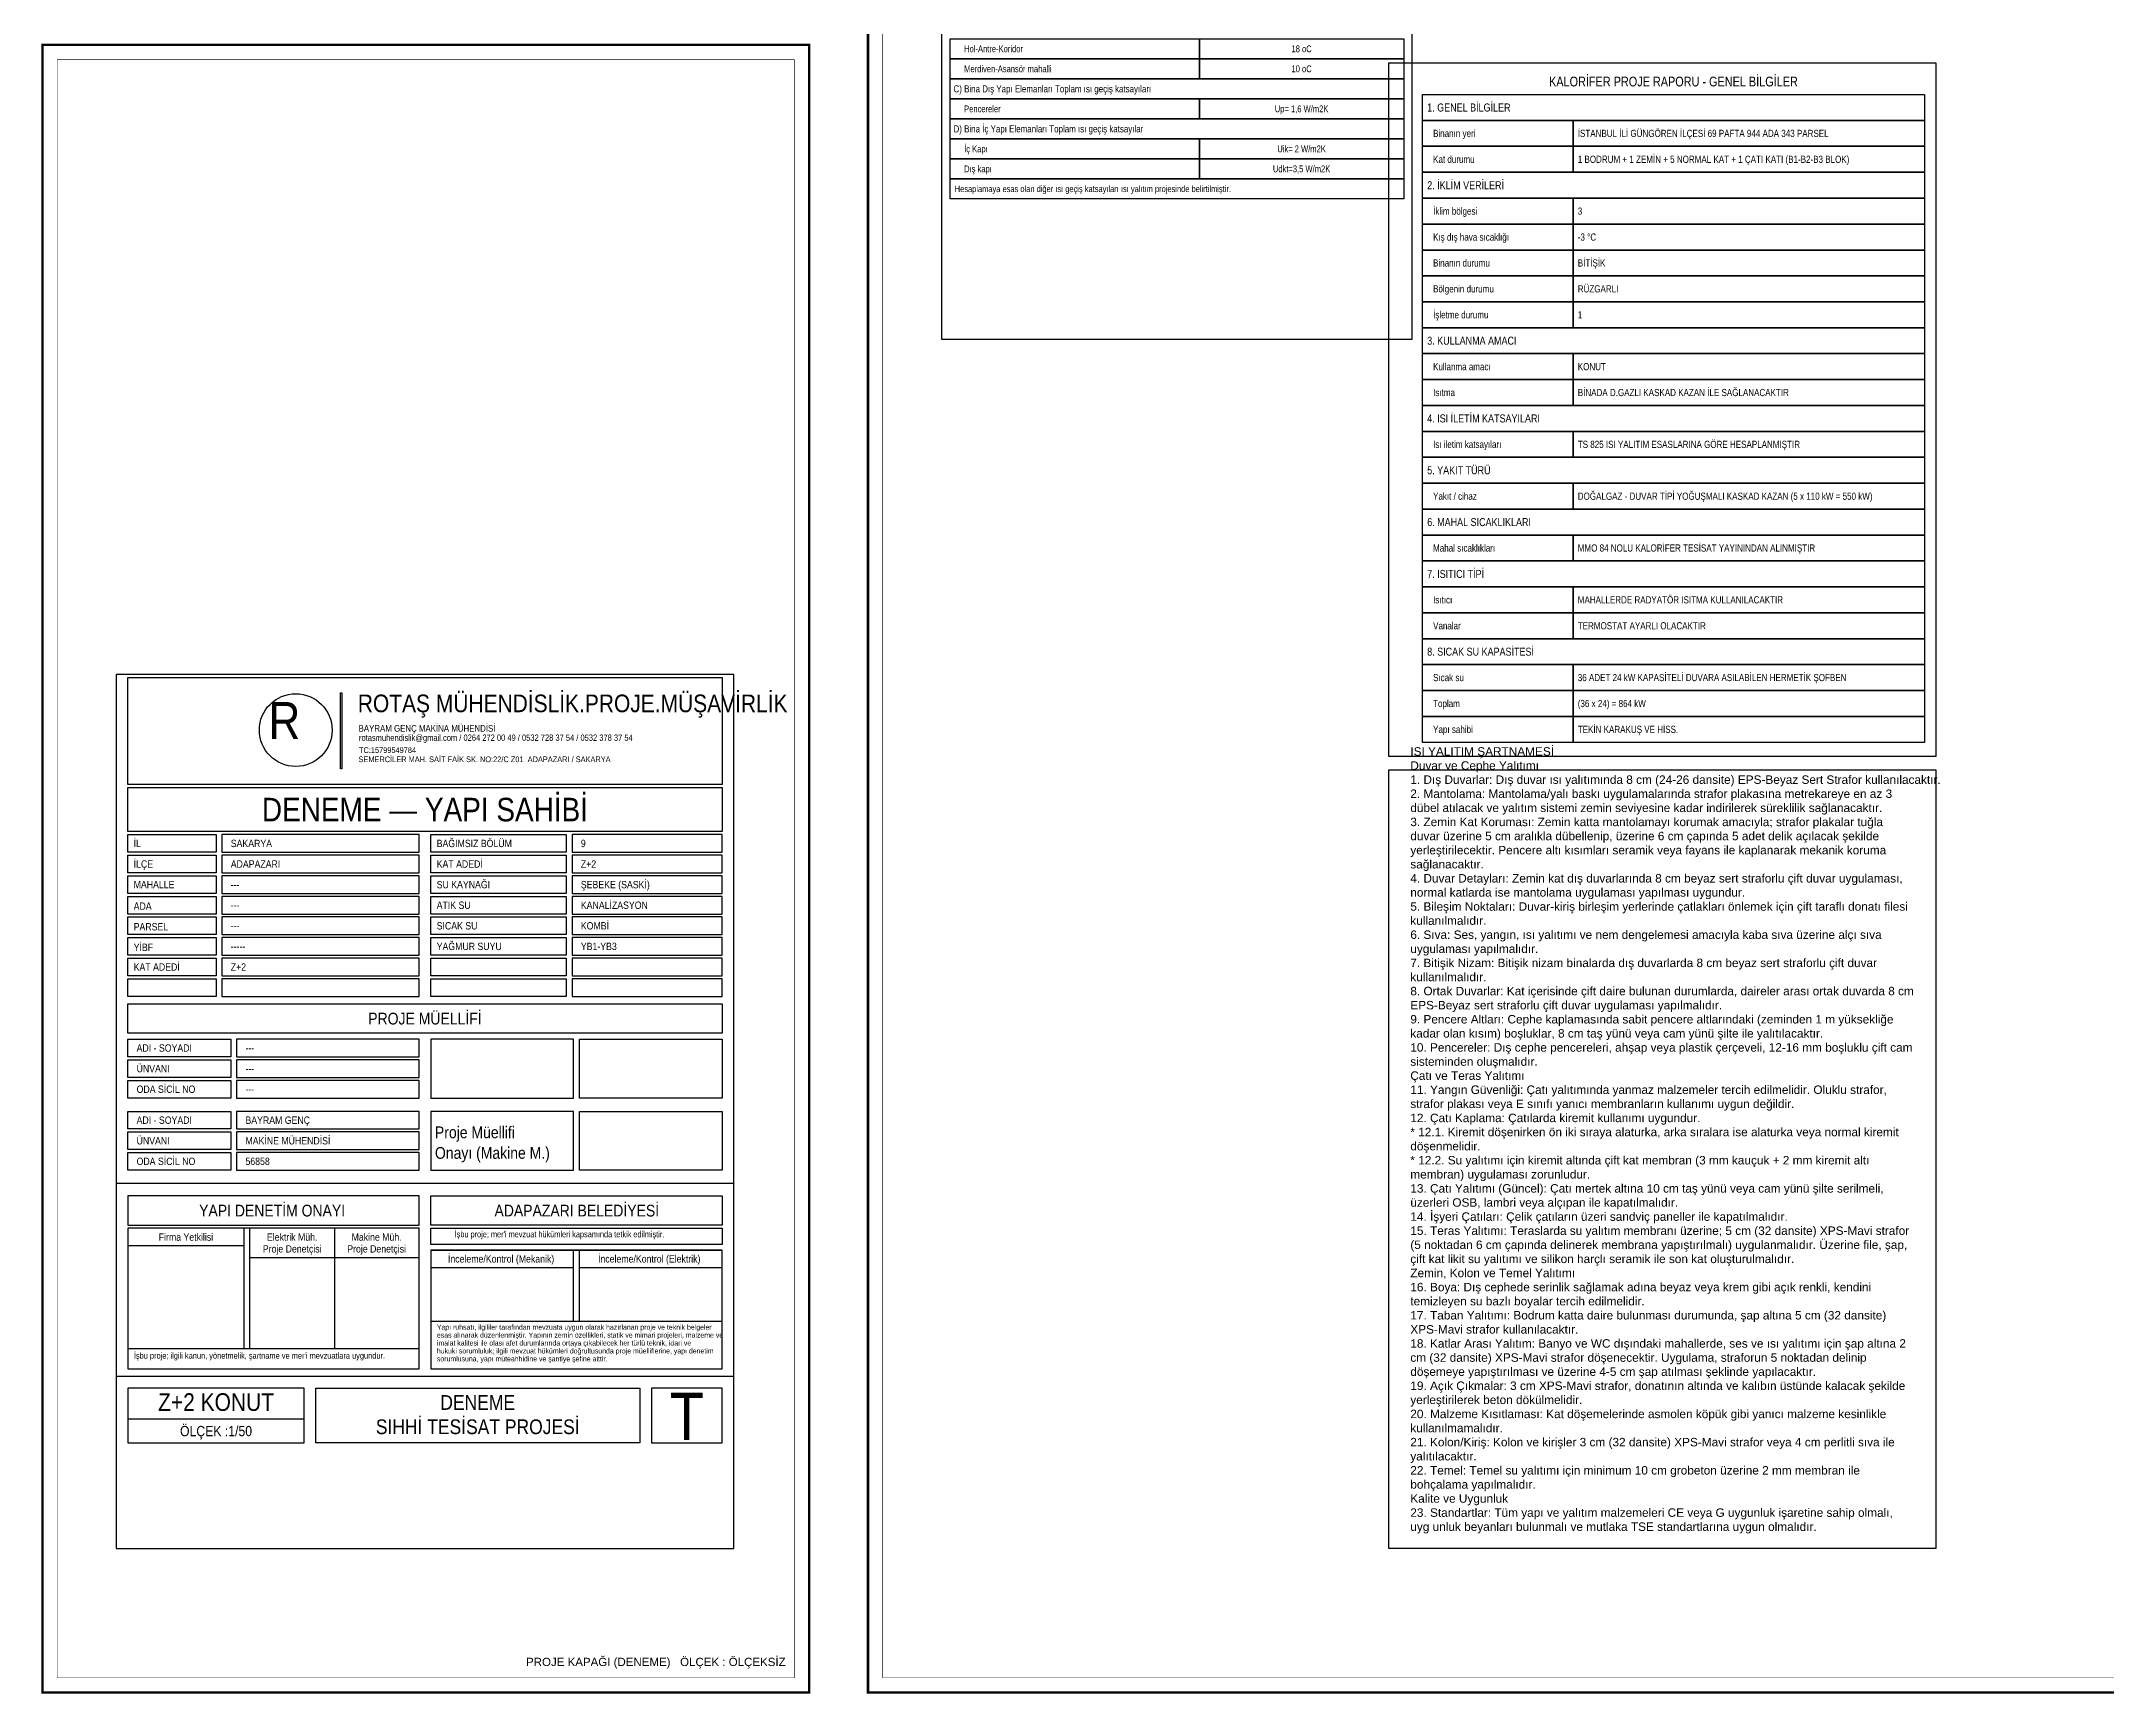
# Model space of a CAD drawing. Header units: centimetres. Extents: x -13133 to 30552, y -2 to 4552.
# Drawn here: x -13133 to -9623, y -2 to 2806 of the extents above; entities that cross this region are included whole.
import ezdxf
from ezdxf.enums import TextEntityAlignment as Align

# ---------------------------------------------------------------- set-up
doc = ezdxf.new("R2010")
doc.units = ezdxf.units.CM
for name, color, linetype in [('ROTAS-HESAP-CERCEVE', 8, 'Continuous'), ('ROTAS-HESAP-CIZGI', 1, 'Continuous'), ('ROTAS-HESAP-YAZI', 7, 'Continuous'), ('ROTAS-KAPAK', 7, 'Continuous'), ('ROTAS-KAPAK-YAZI', 7, 'Continuous'), ('ROTAS-PAFTA', 7, 'CONTINUOUS')]:
    doc.layers.add(name, color=color, linetype=linetype)
doc.styles.add('ARİAL', font='arial.ttf')
doc.styles.add('ROTAS', font='arial.ttf')

msp = doc.modelspace()

# ---------------------------------------------------------------- linework, layer by layer
at = {"layer": 'ROTAS-HESAP-CERCEVE'}
for points in [[(-11603.4, 2300.1), (-10803.6, 2300.1), (-10803.6, 4424.9), (-11603.4, 4424.9)], [(-10843.5, 1568.2), (-9913.4, 1568.2), (-9913.4, 245), (-10843.5, 245)]]:
    msp.add_lwpolyline(points, close=True, dxfattribs=at)
at = {"layer": 'ROTAS-HESAP-CERCEVE', "linetype": 'Continuous'}
msp.add_lwpolyline([(-10843.5, 2769.8), (-9913.4, 2769.8), (-9913.4, 1590.9), (-10843.5, 1590.9)], close=True, dxfattribs=at)
at = {"layer": 'ROTAS-HESAP-CIZGI'}
for points in [[(-11589, 2810.4), (-11164.9, 2810.4), (-11164.9, 2776.4), (-11589, 2776.4)], [(-11164.9, 2810.4), (-10818, 2810.4), (-10818, 2776.4), (-11164.9, 2776.4)], [(-11589, 2776.4), (-11164.9, 2776.4), (-11164.9, 2742.4), (-11589, 2742.4)], [(-11164.9, 2776.4), (-10818, 2776.4), (-10818, 2742.4), (-11164.9, 2742.4)], [(-11589, 2742.4), (-10818, 2742.4), (-10818, 2708.4), (-11589, 2708.4)], [(-11589, 2708.4), (-11164.9, 2708.4), (-11164.9, 2674.4), (-11589, 2674.4)], [(-11164.9, 2708.4), (-10818, 2708.4), (-10818, 2674.4), (-11164.9, 2674.4)], [(-10786, 2715.8), (-9933, 2715.8), (-9933, 2671.7), (-10786, 2671.7)], [(-11589, 2674.4), (-10818, 2674.4), (-10818, 2640.4), (-11589, 2640.4)], [(-10786, 2671.7), (-10530.1, 2671.7), (-10530.1, 2627.7), (-10786, 2627.7)], [(-10530.1, 2671.7), (-9933, 2671.7), (-9933, 2627.7), (-10530.1, 2627.7)], [(-11589, 2640.4), (-11164.9, 2640.4), (-11164.9, 2606.4), (-11589, 2606.4)], [(-11164.9, 2640.4), (-10818, 2640.4), (-10818, 2606.4), (-11164.9, 2606.4)], [(-11589, 2606.4), (-11164.9, 2606.4), (-11164.9, 2572.4), (-11589, 2572.4)], [(-11164.9, 2606.4), (-10818, 2606.4), (-10818, 2572.4), (-11164.9, 2572.4)], [(-10786, 2627.7), (-10530.1, 2627.7), (-10530.1, 2583.6), (-10786, 2583.6)], [(-10530.1, 2627.7), (-9933, 2627.7), (-9933, 2583.6), (-10530.1, 2583.6)], [(-11589, 2572.4), (-10818, 2572.4), (-10818, 2538.4), (-11589, 2538.4)], [(-10786, 2583.6), (-9933, 2583.6), (-9933, 2539.6), (-10786, 2539.6)], [(-10786, 2539.6), (-10530.1, 2539.6), (-10530.1, 2495.6), (-10786, 2495.6)], [(-10530.1, 2539.6), (-9933, 2539.6), (-9933, 2495.6), (-10530.1, 2495.6)], [(-10786, 2495.6), (-10530.1, 2495.6), (-10530.1, 2451.5), (-10786, 2451.5)], [(-10530.1, 2495.6), (-9933, 2495.6), (-9933, 2451.5), (-10530.1, 2451.5)], [(-10786, 2451.5), (-10530.1, 2451.5), (-10530.1, 2407.5), (-10786, 2407.5)], [(-10530.1, 2451.5), (-9933, 2451.5), (-9933, 2407.5), (-10530.1, 2407.5)], [(-10786, 2407.5), (-10530.1, 2407.5), (-10530.1, 2363.4), (-10786, 2363.4)], [(-10530.1, 2407.5), (-9933, 2407.5), (-9933, 2363.4), (-10530.1, 2363.4)], [(-10786, 2363.4), (-10530.1, 2363.4), (-10530.1, 2319.4), (-10786, 2319.4)], [(-10530.1, 2363.4), (-9933, 2363.4), (-9933, 2319.4), (-10530.1, 2319.4)], [(-10786, 2319.4), (-9933, 2319.4), (-9933, 2275.4), (-10786, 2275.4)], [(-10786, 2275.4), (-10530.1, 2275.4), (-10530.1, 2231.3), (-10786, 2231.3)], [(-10530.1, 2275.4), (-9933, 2275.4), (-9933, 2231.3), (-10530.1, 2231.3)], [(-10786, 2231.3), (-10530.1, 2231.3), (-10530.1, 2187.3), (-10786, 2187.3)], [(-10530.1, 2231.3), (-9933, 2231.3), (-9933, 2187.3), (-10530.1, 2187.3)], [(-10786, 2187.3), (-9933, 2187.3), (-9933, 2143.2), (-10786, 2143.2)], [(-10786, 2143.2), (-10530.1, 2143.2), (-10530.1, 2099.2), (-10786, 2099.2)], [(-10530.1, 2143.2), (-9933, 2143.2), (-9933, 2099.2), (-10530.1, 2099.2)], [(-10786, 2099.2), (-9933, 2099.2), (-9933, 2055.2), (-10786, 2055.2)], [(-10786, 2055.2), (-10530.1, 2055.2), (-10530.1, 2011.1), (-10786, 2011.1)], [(-10530.1, 2055.2), (-9933, 2055.2), (-9933, 2011.1), (-10530.1, 2011.1)], [(-10786, 2011.1), (-9933, 2011.1), (-9933, 1967.1), (-10786, 1967.1)], [(-10786, 1967.1), (-10530.1, 1967.1), (-10530.1, 1923), (-10786, 1923)], [(-10530.1, 1967.1), (-9933, 1967.1), (-9933, 1923), (-10530.1, 1923)], [(-10786, 1923), (-9933, 1923), (-9933, 1879), (-10786, 1879)], [(-10786, 1879), (-10530.1, 1879), (-10530.1, 1835), (-10786, 1835)], [(-10530.1, 1879), (-9933, 1879), (-9933, 1835), (-10530.1, 1835)], [(-10786, 1835), (-10530.1, 1835), (-10530.1, 1790.9), (-10786, 1790.9)], [(-10530.1, 1835), (-9933, 1835), (-9933, 1790.9), (-10530.1, 1790.9)], [(-10786, 1790.9), (-9933, 1790.9), (-9933, 1746.9), (-10786, 1746.9)], [(-10786, 1746.9), (-10530.1, 1746.9), (-10530.1, 1702.8), (-10786, 1702.8)], [(-10530.1, 1746.9), (-9933, 1746.9), (-9933, 1702.8), (-10530.1, 1702.8)], [(-10786, 1702.8), (-10530.1, 1702.8), (-10530.1, 1658.8), (-10786, 1658.8)], [(-10530.1, 1702.8), (-9933, 1702.8), (-9933, 1658.8), (-10530.1, 1658.8)], [(-10786, 1658.8), (-10530.1, 1658.8), (-10530.1, 1614.8), (-10786, 1614.8)], [(-10530.1, 1658.8), (-9933, 1658.8), (-9933, 1614.8), (-10530.1, 1614.8)]]:
    msp.add_lwpolyline(points, close=True, dxfattribs=at)
at = {"layer": 'ROTAS-KAPAK'}
for p, q in [((-11956.4, 865), (-13006.4, 865)), ((-12491.4, 789), (-12986.4, 789)), ((-12788.9, 584.3), (-12788.9, 789)), ((-12778.9, 584.3), (-12778.9, 789)), ((-12635.1, 789), (-12635.1, 584.3)), ((-12788.9, 759), (-12986.4, 759)), ((-12491.4, 739), (-12778.9, 739)), ((-12228.9, 630.7), (-12228.9, 752)), ((-12218.9, 630.7), (-12218.9, 752)), ((-12228.9, 722), (-12471.4, 722)), ((-11976.4, 722), (-12218.9, 722)), ((-11976.4, 630.7), (-12471.4, 630.7)), ((-12491.4, 584.3), (-12986.4, 584.3)), ((-11956.4, 537.2), (-13006.4, 537.2)), ((-12686.4, 464.3), (-12986.4, 464.3))]:
    msp.add_line(p, q, dxfattribs=at)
for points in [[(-13006.4, 245), (-11956.4, 245), (-11956.4, 1730), (-13006.4, 1730), (-13006.4, 245)], [(-12986.4, 1543), (-12986.4, 1725), (-11976.4, 1725), (-11976.4, 1543), (-12986.4, 1543)], [(-12622.5, 1570), (-12624.7, 1570), (-12624.7, 1698.9), (-12622.5, 1698.9), (-12622.5, 1570)], [(-12986.4, 1463), (-12986.4, 1538), (-11976.4, 1538), (-11976.4, 1463), (-12986.4, 1463)], [(-12986.4, 1458), (-12836.4, 1458), (-12836.4, 1428), (-12986.4, 1428), (-12986.4, 1458)], [(-12491.4, 1458), (-12826.4, 1458), (-12826.4, 1428), (-12491.4, 1428), (-12491.4, 1458)], [(-12471.4, 1458), (-12241.4, 1458), (-12241.4, 1428), (-12471.4, 1428), (-12471.4, 1458)], [(-11976.4, 1458), (-12231.4, 1458), (-12231.4, 1428), (-11976.4, 1428), (-11976.4, 1458)], [(-12986.4, 1393), (-12986.4, 1423), (-12836.4, 1423), (-12836.4, 1393), (-12986.4, 1393)], [(-12491.4, 1423), (-12826.4, 1423), (-12826.4, 1393), (-12491.4, 1393), (-12491.4, 1423)], [(-12471.4, 1393), (-12471.4, 1423), (-12241.4, 1423), (-12241.4, 1393), (-12471.4, 1393)], [(-11976.4, 1423), (-12231.4, 1423), (-12231.4, 1393), (-11976.4, 1393), (-11976.4, 1423)], [(-12986.4, 1388), (-12836.4, 1388), (-12836.4, 1358), (-12986.4, 1358), (-12986.4, 1388)], [(-12491.4, 1388), (-12826.4, 1388), (-12826.4, 1358), (-12491.4, 1358), (-12491.4, 1388)], [(-12471.4, 1388), (-12241.4, 1388), (-12241.4, 1358), (-12471.4, 1358), (-12471.4, 1388)], [(-11976.4, 1388), (-12231.4, 1388), (-12231.4, 1358), (-11976.4, 1358), (-11976.4, 1388)], [(-12986.4, 1323), (-12986.4, 1353), (-12836.4, 1353), (-12836.4, 1323), (-12986.4, 1323)], [(-12491.4, 1353), (-12826.4, 1353), (-12826.4, 1323), (-12491.4, 1323), (-12491.4, 1353)], [(-12471.4, 1323), (-12471.4, 1353), (-12241.4, 1353), (-12241.4, 1323), (-12471.4, 1323)], [(-11976.4, 1353), (-12231.4, 1353), (-12231.4, 1323), (-11976.4, 1323), (-11976.4, 1353)], [(-12986.4, 1318), (-12836.4, 1318), (-12836.4, 1288), (-12986.4, 1288), (-12986.4, 1318)], [(-12491.4, 1318), (-12826.4, 1318), (-12826.4, 1288), (-12491.4, 1288), (-12491.4, 1318)], [(-12471.4, 1318), (-12241.4, 1318), (-12241.4, 1288), (-12471.4, 1288), (-12471.4, 1318)], [(-11976.4, 1318), (-12231.4, 1318), (-12231.4, 1288), (-11976.4, 1288), (-11976.4, 1318)], [(-12986.4, 1253), (-12986.4, 1283), (-12836.4, 1283), (-12836.4, 1253), (-12986.4, 1253)], [(-12491.4, 1283), (-12826.4, 1283), (-12826.4, 1253), (-12491.4, 1253), (-12491.4, 1283)], [(-12471.4, 1253), (-12471.4, 1283), (-12241.4, 1283), (-12241.4, 1253), (-12471.4, 1253)], [(-11976.4, 1283), (-12231.4, 1283), (-12231.4, 1253), (-11976.4, 1253), (-11976.4, 1283)], [(-12986.4, 1218), (-12986.4, 1248), (-12836.4, 1248), (-12836.4, 1218), (-12986.4, 1218)], [(-12491.4, 1248), (-12826.4, 1248), (-12826.4, 1218), (-12491.4, 1218), (-12491.4, 1248)], [(-12471.4, 1218), (-12471.4, 1248), (-12241.4, 1248), (-12241.4, 1218), (-12471.4, 1218)], [(-11976.4, 1248), (-12231.4, 1248), (-12231.4, 1218), (-11976.4, 1218), (-11976.4, 1248)], [(-12986.4, 1183), (-12986.4, 1213), (-12836.4, 1213), (-12836.4, 1183), (-12986.4, 1183)], [(-12491.4, 1213), (-12826.4, 1213), (-12826.4, 1183), (-12491.4, 1183), (-12491.4, 1213)], [(-12471.4, 1183), (-12471.4, 1213), (-12241.4, 1213), (-12241.4, 1183), (-12471.4, 1183)], [(-11976.4, 1213), (-12231.4, 1213), (-12231.4, 1183), (-11976.4, 1183), (-11976.4, 1213)], [(-12986.4, 1120.3), (-12986.4, 1170.3), (-11976.4, 1170.3), (-11976.4, 1120.3), (-12986.4, 1120.3)], [(-12986.4, 1110.3), (-12811.4, 1110.3), (-12811.4, 1080.3), (-12986.4, 1080.3), (-12986.4, 1110.3)], [(-12491.4, 1110.3), (-12801.4, 1110.3), (-12801.4, 1080.3), (-12491.4, 1080.3), (-12491.4, 1110.3)], [(-12471.4, 1010.3), (-12228.9, 1010.3), (-12228.9, 1110.3), (-12471.4, 1110.3), (-12471.4, 1010.3)], [(-11976.4, 1110.3), (-11976.4, 1010.3), (-12218.9, 1010.3), (-12218.9, 1110.3), (-11976.4, 1110.3)], [(-12986.4, 1045.3), (-12986.4, 1075.3), (-12811.4, 1075.3), (-12811.4, 1045.3), (-12986.4, 1045.3)], [(-12491.4, 1075.3), (-12801.4, 1075.3), (-12801.4, 1045.3), (-12491.4, 1045.3), (-12491.4, 1075.3)], [(-12986.4, 1010.3), (-12986.4, 1040.3), (-12811.4, 1040.3), (-12811.4, 1010.3), (-12986.4, 1010.3)], [(-12491.4, 1040.3), (-12801.4, 1040.3), (-12801.4, 1010.3), (-12491.4, 1010.3), (-12491.4, 1040.3)], [(-12986.4, 987.7), (-12811.4, 987.7), (-12811.4, 957.7), (-12986.4, 957.7), (-12986.4, 987.7)], [(-12491.4, 987.7), (-12801.4, 987.7), (-12801.4, 957.7), (-12491.4, 957.7), (-12491.4, 987.7)], [(-12471.4, 887.7), (-12228.9, 887.7), (-12228.9, 987.7), (-12471.4, 987.7), (-12471.4, 887.7)], [(-11976.4, 987.7), (-11976.4, 887.7), (-12218.9, 887.7), (-12218.9, 987.7), (-11976.4, 987.7)], [(-12986.4, 922.7), (-12986.4, 952.7), (-12811.4, 952.7), (-12811.4, 922.7), (-12986.4, 922.7)], [(-12491.4, 952.7), (-12801.4, 952.7), (-12801.4, 922.7), (-12491.4, 922.7), (-12491.4, 952.7)], [(-12986.4, 887.7), (-12986.4, 917.7), (-12811.4, 917.7), (-12811.4, 887.7), (-12986.4, 887.7)], [(-12491.4, 917.7), (-12801.4, 917.7), (-12801.4, 887.7), (-12491.4, 887.7), (-12491.4, 917.7)], [(-12986.4, 844), (-12986.4, 794), (-12491.4, 794), (-12491.4, 844), (-12986.4, 844)], [(-11976.4, 844), (-11976.4, 794), (-12471.4, 794), (-12471.4, 844), (-11976.4, 844)], [(-12491.4, 550), (-12491.4, 789), (-12986.4, 789), (-12986.4, 550), (-12491.4, 550)], [(-11976.4, 789), (-11976.4, 761.2), (-12471.4, 761.2), (-12471.4, 789), (-11976.4, 789)], [(-12471.4, 752), (-11976.4, 752), (-12471.4, 752), (-12471.4, 550), (-11976.4, 550), (-11976.4, 752)], [(-12686.4, 517.2), (-12986.4, 517.2), (-12986.4, 424.3), (-12686.4, 424.3), (-12686.4, 517.2)], [(-12116.4, 517.2), (-12116.4, 424.3), (-12666.9, 424.3), (-12666.9, 517.2), (-12116.4, 517.2)], [(-12096.4, 517.2), (-12096.4, 424.3), (-11976.4, 424.3), (-11976.4, 517.2), (-12096.4, 517.2)]]:
    msp.add_lwpolyline(points, dxfattribs=at)
msp.add_circle((-12701, 1635.6), 61.8, dxfattribs=at)
at = {"layer": 'ROTAS-PAFTA'}
for points, const_width in [([(-11728.4, 0), (-6115, 0), (-6115, 4549.9), (-11728.4, 4549.9)], 4), ([(-11703.4, 25), (-6140, 25), (-6140, 4524.9), (-11703.4, 4524.9)], 1), ([(-13131.4, 0), (-11828.4, 0), (-11828.4, 2800), (-13131.4, 2800)], 4), ([(-13106.4, 25), (-11853.4, 25), (-11853.4, 2775), (-13106.4, 2775)], 1)]:
    msp.add_lwpolyline(points, close=True, dxfattribs=dict(at, const_width=const_width))

# ---------------------------------------------------------------- texts
at = {"layer": 'ROTAS-HESAP-YAZI', "style": 'ARİAL', "width": 0.8}
for s, height, p in [('Hol-Antre-Koridor', 11.5, (-11565, 2793.4)), ('Merdiven-Asansör mahalli', 11.5, (-11565, 2759.4)), ('C) Bina Dış Yapı Elemanları Toplam ısı geçiş katsayıları', 12.075, (-11583, 2725.4)), ('1. GENEL BİLGİLER', 13.651, (-10778, 2693.7)), ('Pencereler', 11.5, (-11565, 2691.4)), ('D) Bina İç Yapı Elemanları Toplam ısı geçiş katsayılar', 12.075, (-11583, 2657.4)), ('Binanın yeri', 12.214, (-10768, 2649.7)), ('İSTANBUL İLİ GÜNGÖREN İLÇESİ 69 PAFTA 944 ADA 343 PARSEL', 12.214, (-10522.1, 2649.7)), ('İç Kapı', 11.5, (-11565, 2623.4)), ('Kat durumu', 12.21, (-10768, 2605.7)), ('1 BODRUM + 1 ZEMİN + 5 NORMAL KAT + 1 ÇATI KATI (B1-B2-B3 BLOK)', 12.214, (-10522.1, 2605.7)), ('Dış kapı', 11.5, (-11565, 2589.4)), ('2. İKLİM VERİLERİ', 13.651, (-10778, 2561.6)), ('Hesaplamaya esas olan diğer ısı geçiş katsayıları ısı yalıtım projesinde belirtilmiştir.', 10.925, (-11581, 2555.4)), ('İklim bölgesi', 12.214, (-10768, 2517.6)), ('3', 12.2, (-10522.1, 2517.6)), ('Kış dış hava sıcaklığı', 12.214, (-10768, 2473.5)), ('-3 °C', 12.21, (-10522.1, 2473.5)), ('Binanın durumu', 12.214, (-10768, 2429.5)), ('BİTİŞİK', 12.21, (-10522.1, 2429.5)), ('Bölgenin durumu', 12.214, (-10768, 2385.5)), ('RÜZGARLI', 12.21, (-10522.1, 2385.5)), ('İşletme durumu', 12.214, (-10768, 2341.4)), ('1', 12.2, (-10522.1, 2341.4)), ('3. KULLANMA AMACI', 13.651, (-10778, 2297.4)), ('Kullanma amacı', 12.214, (-10768, 2253.3)), ('KONUT', 12.21, (-10522.1, 2253.3)), ('Isıtma', 12.21, (-10768, 2209.3)), ('BİNADA D.GAZLI KASKAD KAZAN İLE SAĞLANACAKTIR', 12.214, (-10522.1, 2209.3)), ('4. ISI İLETİM KATSAYILARI', 13.651, (-10778, 2165.3)), ('Isı iletim katsayıları', 12.214, (-10768, 2121.2)), ('TS 825 ISI YALITIM ESASLARINA GÖRE HESAPLANMIŞTIR', 12.214, (-10522.1, 2121.2)), ('5. YAKIT TÜRÜ', 13.651, (-10778, 2077.2)), ('Yakıt / cihaz', 12.214, (-10768, 2033.1)), ('DOĞALGAZ - DUVAR TİPİ YOĞUŞMALI KASKAD KAZAN (5 x 110 kW = 550 kW)', 12.214, (-10522.1, 2033.1)), ('6. MAHAL SICAKLIKLARI', 13.651, (-10778, 1989.1)), ('Mahal sıcaklıkları', 12.214, (-10768, 1945.1)), ('MMO 84 NOLU KALORİFER TESİSAT YAYININDAN ALINMIŞTIR', 12.214, (-10522.1, 1945.1)), ('7. ISITICI TİPİ', 13.651, (-10778, 1901)), ('Isıtıcı', 12.21, (-10768, 1857)), ('MAHALLERDE RADYATÖR ISITMA KULLANILACAKTIR', 12.214, (-10522.1, 1857)), ('Vanalar', 12.21, (-10768, 1812.9)), ('TERMOSTAT AYARLI OLACAKTIR', 12.214, (-10522.1, 1812.9)), ('8. SICAK SU KAPASİTESİ', 13.651, (-10778, 1768.9)), ('Sıcak su', 12.21, (-10768, 1724.9)), ('36 ADET 24 kW KAPASİTELİ DUVARA ASILABİLEN HERMETİK ŞOFBEN', 12.214, (-10522.1, 1724.9)), ('Toplam', 12.21, (-10768, 1680.8)), ('(36 x 24) = 864 kW', 12.214, (-10522.1, 1680.8)), ('Yapı sahibi', 12.214, (-10768, 1636.8)), ('TEKİN KARAKUŞ VE HİSS.', 12.214, (-10522.1, 1636.8))]:
    msp.add_text(s, height=height, dxfattribs=at).set_placement(p, align=Align.MIDDLE_LEFT)
for s, height, p in [('18 oC', 11.5, (-10991.5, 2793.4)), ('10 oC', 11.5, (-10991.5, 2759.4)), ('KALORİFER PROJE RAPORU - GENEL BİLGİLER', 16.525, (-10359.5, 2737.8)), ('Up= 1,6 W/m2K', 11.5, (-10991.5, 2691.4)), ('Uik= 2 W/m2K', 11.5, (-10991.5, 2623.4)), ('Udkt=3,5 W/m2K', 11.5, (-10991.5, 2589.4))]:
    msp.add_text(s, height=height, dxfattribs=at).set_placement(p, align=Align.MIDDLE_CENTER)
at = {"layer": 'ROTAS-HESAP-YAZI', "linetype": 'Continuous', "insert": (-10806.7, 270.3), "char_height": 14.37, "width": 854.011, "attachment_point": 7, "style": 'ARİAL'}
msp.add_mtext('ISI YALITIM ŞARTNAMESİ\\PDuvar ve Cephe Yalıtımı\\P1. Dış Duvarlar: Dış duvar ısı yalıtımında 8 cm (24-26 dansite) EPS-Beyaz Sert Strafor kullanılacaktır.\\P2. Mantolama: Mantolama/yalı baskı uygulamalarında strafor plakasına metrekareye en az 3 dübel atılacak ve yalıtım sistemi zemin seviyesine kadar indirilerek süreklilik sağlanacaktır.\\P3. Zemin Kat Koruması: Zemin katta mantolamayı korumak amacıyla; strafor plakalar tuğla duvar üzerine 5 cm aralıkla dübellenip, üzerine 6 cm çapında 5 adet delik açılacak şekilde yerleştirilecektir. Pencere altı kısımları seramik veya fayans ile kaplanarak mekanik koruma sağlanacaktır.\\P4. Duvar Detayları: Zemin kat dış duvarlarında 8 cm beyaz sert straforlu çift duvar uygulaması, normal katlarda ise mantolama uygulaması yapılması uygundur.\\P5. Bileşim Noktaları: Duvar-kiriş birleşim yerlerinde çatlakları önlemek için çift taraflı donatı filesi kullanılmalıdır.\\P6. Sıva: Ses, yangın, ısı yalıtımı ve nem dengelemesi amacıyla kaba sıva üzerine alçı sıva uygulaması yapılmalıdır.\\P7. Bitişik Nizam: Bitişik nizam binalarda dış duvarlarda 8 cm beyaz sert straforlu çift duvar kullanılmalıdır.\\P8. Ortak Duvarlar: Kat içerisinde çift daire bulunan durumlarda, daireler arası ortak duvarda 8 cm EPS-Beyaz sert straforlu çift duvar uygulaması yapılmalıdır.\\P9. Pencere Altları: Cephe kaplamasında sabit pencere altlarındaki (zeminden 1 m yüksekliğe kadar olan kısım) boşluklar, 8 cm taş yünü veya cam yünü şilte ile yalıtılacaktır.\\P10. Pencereler: Dış cephe pencereleri, ahşap veya plastik çerçeveli, 12-16 mm boşluklu çift cam sisteminden oluşmalıdır.\\PÇatı ve Teras Yalıtımı\\P11. Yangın Güvenliği: Çatı yalıtımında yanmaz malzemeler tercih edilmelidir. Oluklu strafor, strafor plakası veya E sınıfı yanıcı membranların kullanımı uygun değildir.\\P12. Çatı Kaplama: Çatılarda kiremit kullanımı uygundur.\\P* 12.1. Kiremit döşenirken ön iki sıraya alaturka, arka sıralara ise alaturka veya normal kiremit döşenmelidir.\\P* 12.2. Su yalıtımı için kiremit altında çift kat membran (3 mm kauçuk + 2 mm kiremit altı membran) uygulaması zorunludur.\\P13. Çatı Yalıtımı (Güncel): Çatı mertek altına 10 cm taş yünü veya cam yünü şilte serilmeli, üzerleri OSB, lambri veya alçıpan ile kapatılmalıdır.\\P14. İşyeri Çatıları: Çelik çatıların üzeri sandviç paneller ile kapatılmalıdır.\\P15. Teras Yalıtımı: Teraslarda su yalıtım membranı üzerine; 5 cm (32 dansite) XPS-Mavi strafor (5 noktadan 6 cm çapında delinerek membrana yapıştırılmalı) uygulanmalıdır. Üzerine file, şap, çift kat likit su yalıtımı ve silikon harçlı seramik ile son kat oluşturulmalıdır.\\PZemin, Kolon ve Temel Yalıtımı\\P16. Boya: Dış cephede serinlik sağlamak adına beyaz veya krem gibi açık renkli, kendini temizleyen su bazlı boyalar tercih edilmelidir.\\P17. Taban Yalıtımı: Bodrum katta daire bulunması durumunda, şap altına 5 cm (32 dansite) XPS-Mavi strafor kullanılacaktır.\\P18. Katlar Arası Yalıtım: Banyo ve WC dışındaki mahallerde, ses ve ısı yalıtımı için şap altına 2 cm (32 dansite) XPS-Mavi strafor döşenecektir. Uygulama, straforun 5 noktadan delinip döşemeye yapıştırılması ve üzerine 4-5 cm şap atılması şeklinde yapılacaktır.\\P19. Açık Çıkmalar: 3 cm XPS-Mavi strafor, donatının altında ve kalıbın üstünde kalacak şekilde yerleştirilerek beton dökülmelidir.\\P20. Malzeme Kısıtlaması: Kat döşemelerinde asmolen köpük gibi yanıcı malzeme kesinlikle kullanılmamalıdır.\\P21. Kolon/Kiriş: Kolon ve kirişler 3 cm (32 dansite) XPS-Mavi strafor veya 4 cm perlitli sıva ile yalıtılacaktır.\\P22. Temel: Temel su yalıtımı için minimum 10 cm grobeton üzerine 2 mm membran ile bohçalama yapılmalıdır.\\PKalite ve Uygunluk\\P23. Standartlar: Tüm yapı ve yalıtım malzemeleri CE veya G uygunluk işaretine sahip olmalı, uyg unluk beyanları bulunmalı ve mutlaka TSE standartlarına uygun olmalıdır.', dxfattribs=at)
at = {"layer": 'ROTAS-KAPAK-YAZI', "style": 'ROTAS', "width": 0.85}
for s, height, p in [('ROTAŞ MÜHENDİSLİK.PROJE.MÜŞAVİRLİK', 30, (-12595.5, 1696)), ('R', 63, (-12747.2, 1683.3)), ('BAYRAM GENÇ MAKİNA MÜHENDİSİ', 11.26, (-12594.1, 1644.2)), ('rotasmuhendislik@gmail.com / 0264 272 00 49 / 0532 728 37 54 / 0532 378 37 54', 10.756, (-12593.5, 1628.1)), ('SEMERCİLER MAH. SAİT FAİK SK. NO:22/C Z01  ADAPAZARI / SAKARYA', 9.68, (-12594.3, 1590.8)), ('TC:15799549784', 9.68, (-12593.5, 1606.4)), ("İşbu proje; mer'i mevzuat hükümleri kapsamında tetkik edilmiştir.", 10.5, (-12430.9, 784.1)), ('Yapı ruhsatı, ilgililer tarafından mevzuata uygun olarak hazırlanan proje ve teknik belgeler', 8.67, (-12461.1, 625.2)), ('esas alınarak düzenlenmiştir. Yapının zemin özellikleri, statik ve mimari projeleri, malzeme ve', 8.67, (-12461.1, 611.8)), ('imalat kalitesi ile olası afet durumlarında ortaya çıkabilecek her türlü teknik, idari ve', 8.67, (-12461.1, 598.4)), ("İşbu proje; ilgili kanun, yönetmelik, şartname ve mer'i mevzuatlara uygundur.", 10.2, (-12976.1, 577.6)), ('sorumlusuna, yapı müteahhidine ve şantiye şefine aittir.', 8.67, (-12461.1, 571.5)), ('hukuki sorumluluk; ilgili mevzuat hükümleri doğrultusunda proje müelliflerine, yapı denetim', 8.67, (-12461.1, 584.9))]:
    msp.add_text(s, height=height, dxfattribs=at).set_placement(p, align=Align.TOP_LEFT)
for s, height, p in [('DENEME — YAPI SAHİBİ', 40, (-12481.4, 1500.5)), ('PROJE MÜELLİFİ', 20, (-12481.4, 1145.3)), ('YAPI DENETİM ONAYI', 20, (-12741.1, 819)), ('ADAPAZARI BELEDİYESİ', 20, (-12223.3, 819)), ('Firma Yetkilisi', 12.5, (-12887.6, 774)), ('Elektrik Müh.', 12.5, (-12707, 774)), ('Makine Müh.', 12.5, (-12563.5, 774)), ('Proje Denetçisi', 12.5, (-12707, 754)), ('Proje Denetçisi', 12.5, (-12563.5, 754)), ('İnceleme/Kontrol (Mekanik)', 12.5, (-12352, 737)), ('İnceleme/Kontrol (Elektrik)', 12.5, (-12100.2, 737)), ('Z+2 KONUT', 30, (-12836.4, 493.6)), ('DENEME', 25, (-12391.7, 492.9)), ('T', 80, (-12036.4, 469.4)), ('ÖLÇEK :1/50', 17.5, (-12836.4, 444.3)), ('SIHHİ TESİSAT PROJESİ', 25, (-12391.7, 451.6))]:
    msp.add_text(s, height=height, dxfattribs=at).set_placement(p, align=Align.MIDDLE_CENTER)
for s, p in [('İL', (-12976.4, 1443)), ('SAKARYA', (-12811.4, 1443)), ('BAĞIMSIZ BÖLÜM', (-12461.4, 1443)), ('9', (-12216.4, 1443)), ('İLÇE', (-12976.4, 1408)), ('ADAPAZARI', (-12811.4, 1408)), ('KAT ADEDİ', (-12461.4, 1408)), ('Z+2', (-12216.4, 1408)), ('MAHALLE', (-12976.4, 1373)), ('---', (-12811.4, 1373)), ('SU KAYNAĞI', (-12461.4, 1373)), ('ŞEBEKE (SASKİ)', (-12216.4, 1373)), ('ADA', (-12976.4, 1336.4)), ('---', (-12811.4, 1338)), ('ATIK SU', (-12461.4, 1338)), ('KANALİZASYON', (-12216.4, 1338)), ('PARSEL', (-12976.4, 1301.4)), ('---', (-12811.4, 1303)), ('SICAK SU', (-12461.4, 1303)), ('KOMBİ', (-12216.4, 1303)), ('YİBF', (-12976.4, 1266.4)), ('-----', (-12811.4, 1268)), ('YAĞMUR SUYU', (-12461.4, 1268)), ('YB1-YB3', (-12216.4, 1268)), ('KAT ADEDİ', (-12976.4, 1233)), ('Z+2', (-12811.4, 1233)), ('ADI - SOYADI', (-12971.4, 1095.3)), ('---', (-12786.4, 1095.3)), ('ÜNVANI', (-12971.4, 1060.3)), ('---', (-12786.4, 1060.3)), ('ODA SİCİL NO', (-12971.4, 1025.3)), ('---', (-12786.4, 1025.3)), ('ADI - SOYADI', (-12971.4, 972.7)), ('BAYRAM GENÇ', (-12786.4, 972.7)), ('ÜNVANI', (-12971.4, 937.7)), ('MAKİNE MÜHENDİSİ', (-12786.4, 937.7)), ('ODA SİCİL NO', (-12971.4, 902.7)), ('56858', (-12786.4, 902.7))]:
    msp.add_text(s, height=12.5, dxfattribs=at).set_placement(p, align=Align.MIDDLE_LEFT)
for s, p in [('Proje Müellifi', (-12464.4, 936)), ('Onayı (Makine M.)', (-12464.4, 901))]:
    msp.add_text(s, height=20, dxfattribs=at).set_placement(p, align=Align.BOTTOM_LEFT)
at = {"layer": 'ROTAS-PAFTA', "style": 'ROTAS'}
msp.add_text('PROJE KAPAĞI (DENEME)   ÖLÇEK : ÖLÇEKSİZ', height=14, dxfattribs=at).set_placement((-11868.4, 45), align=Align.RIGHT)

doc.saveas('drawing.dxf')
